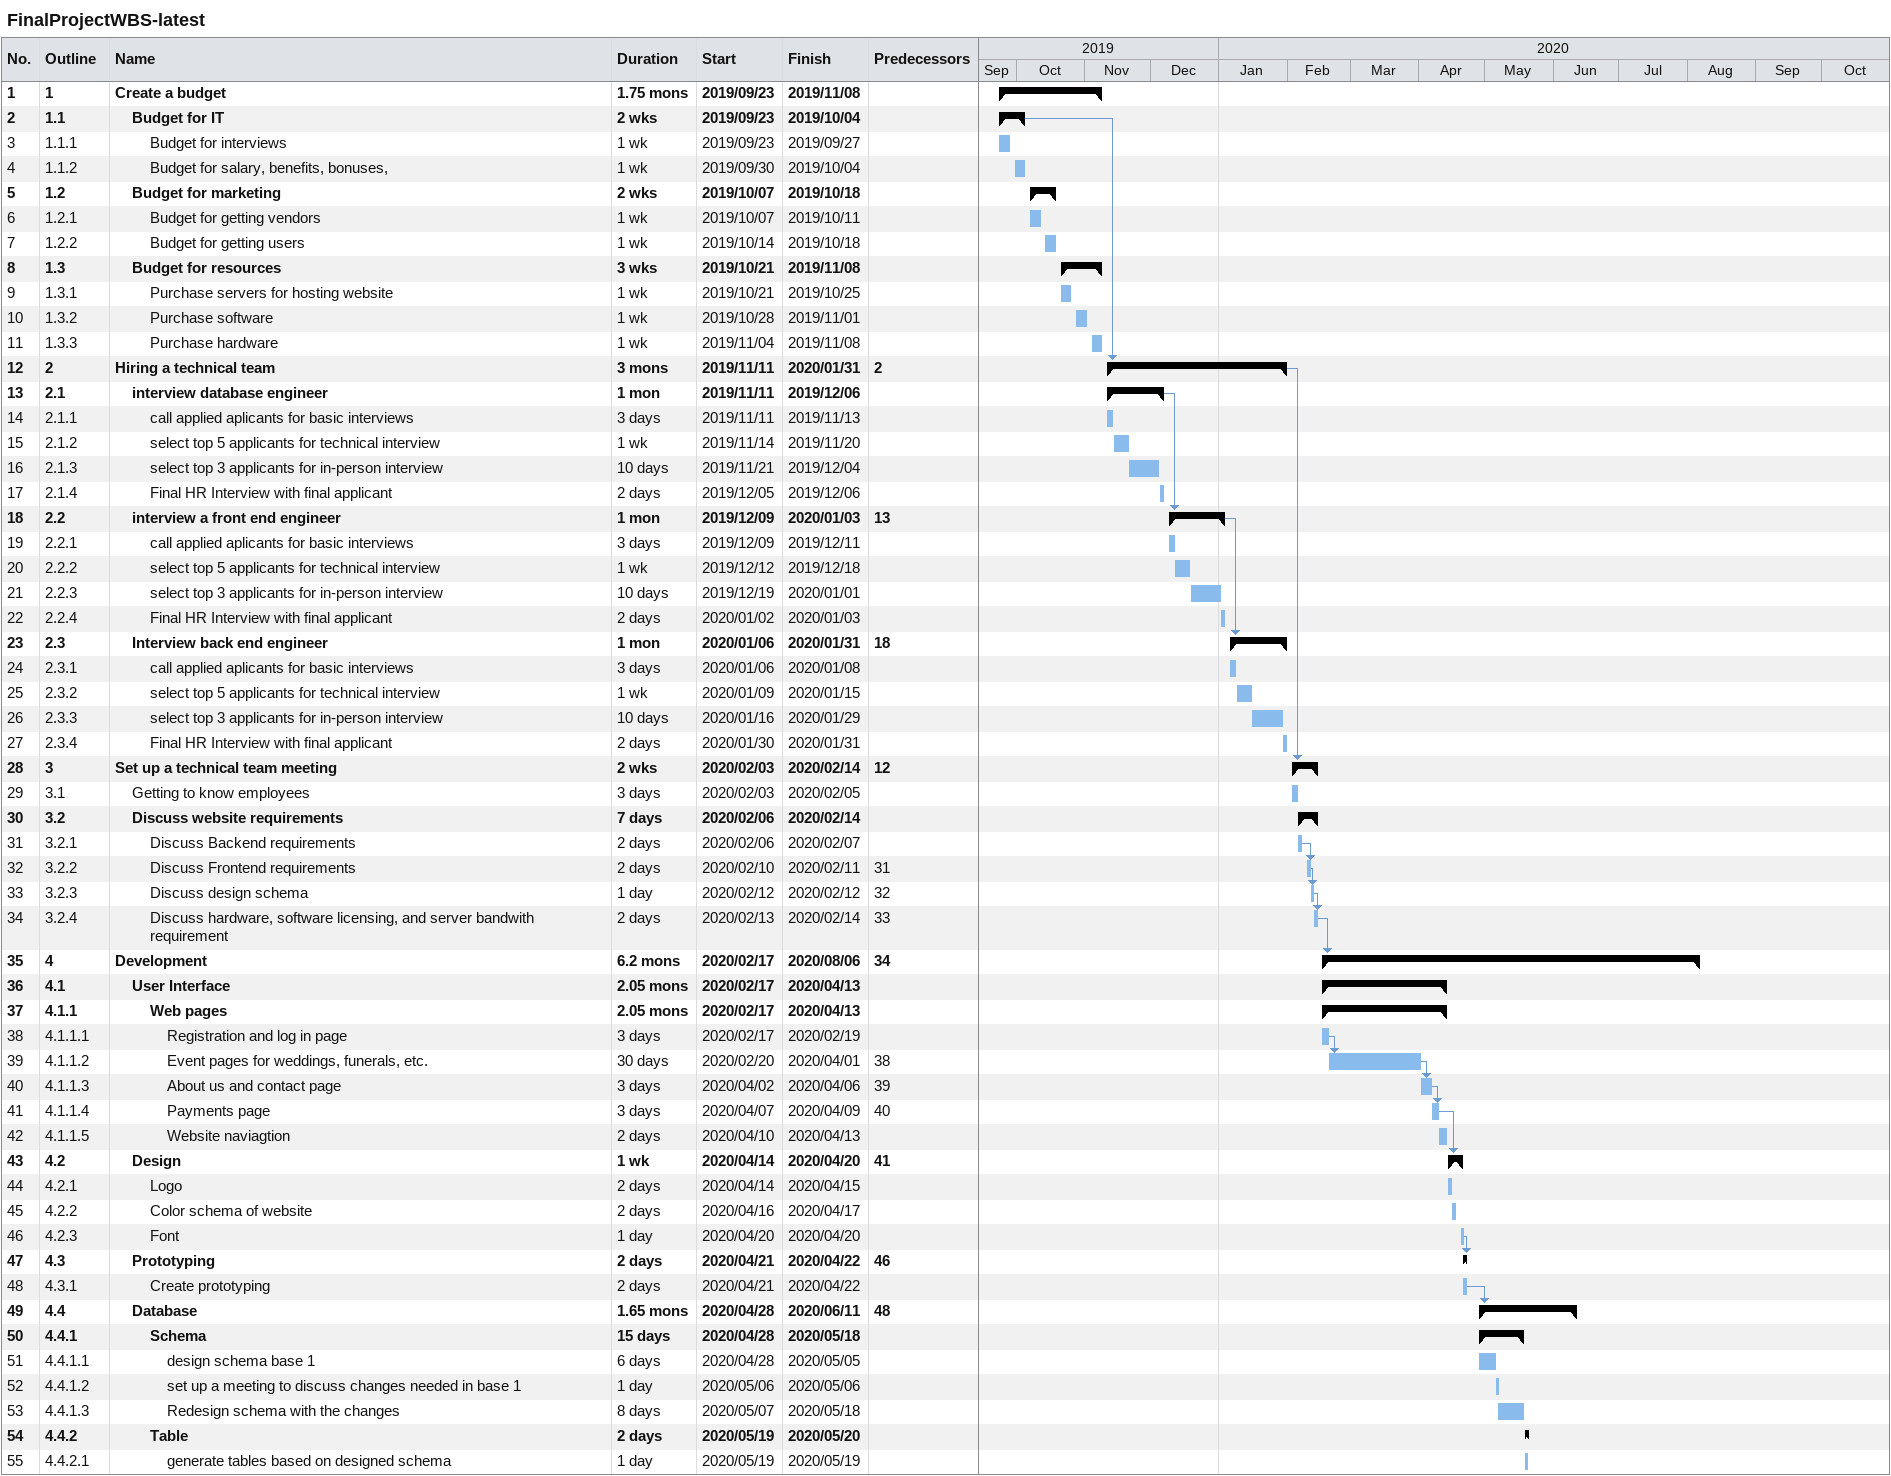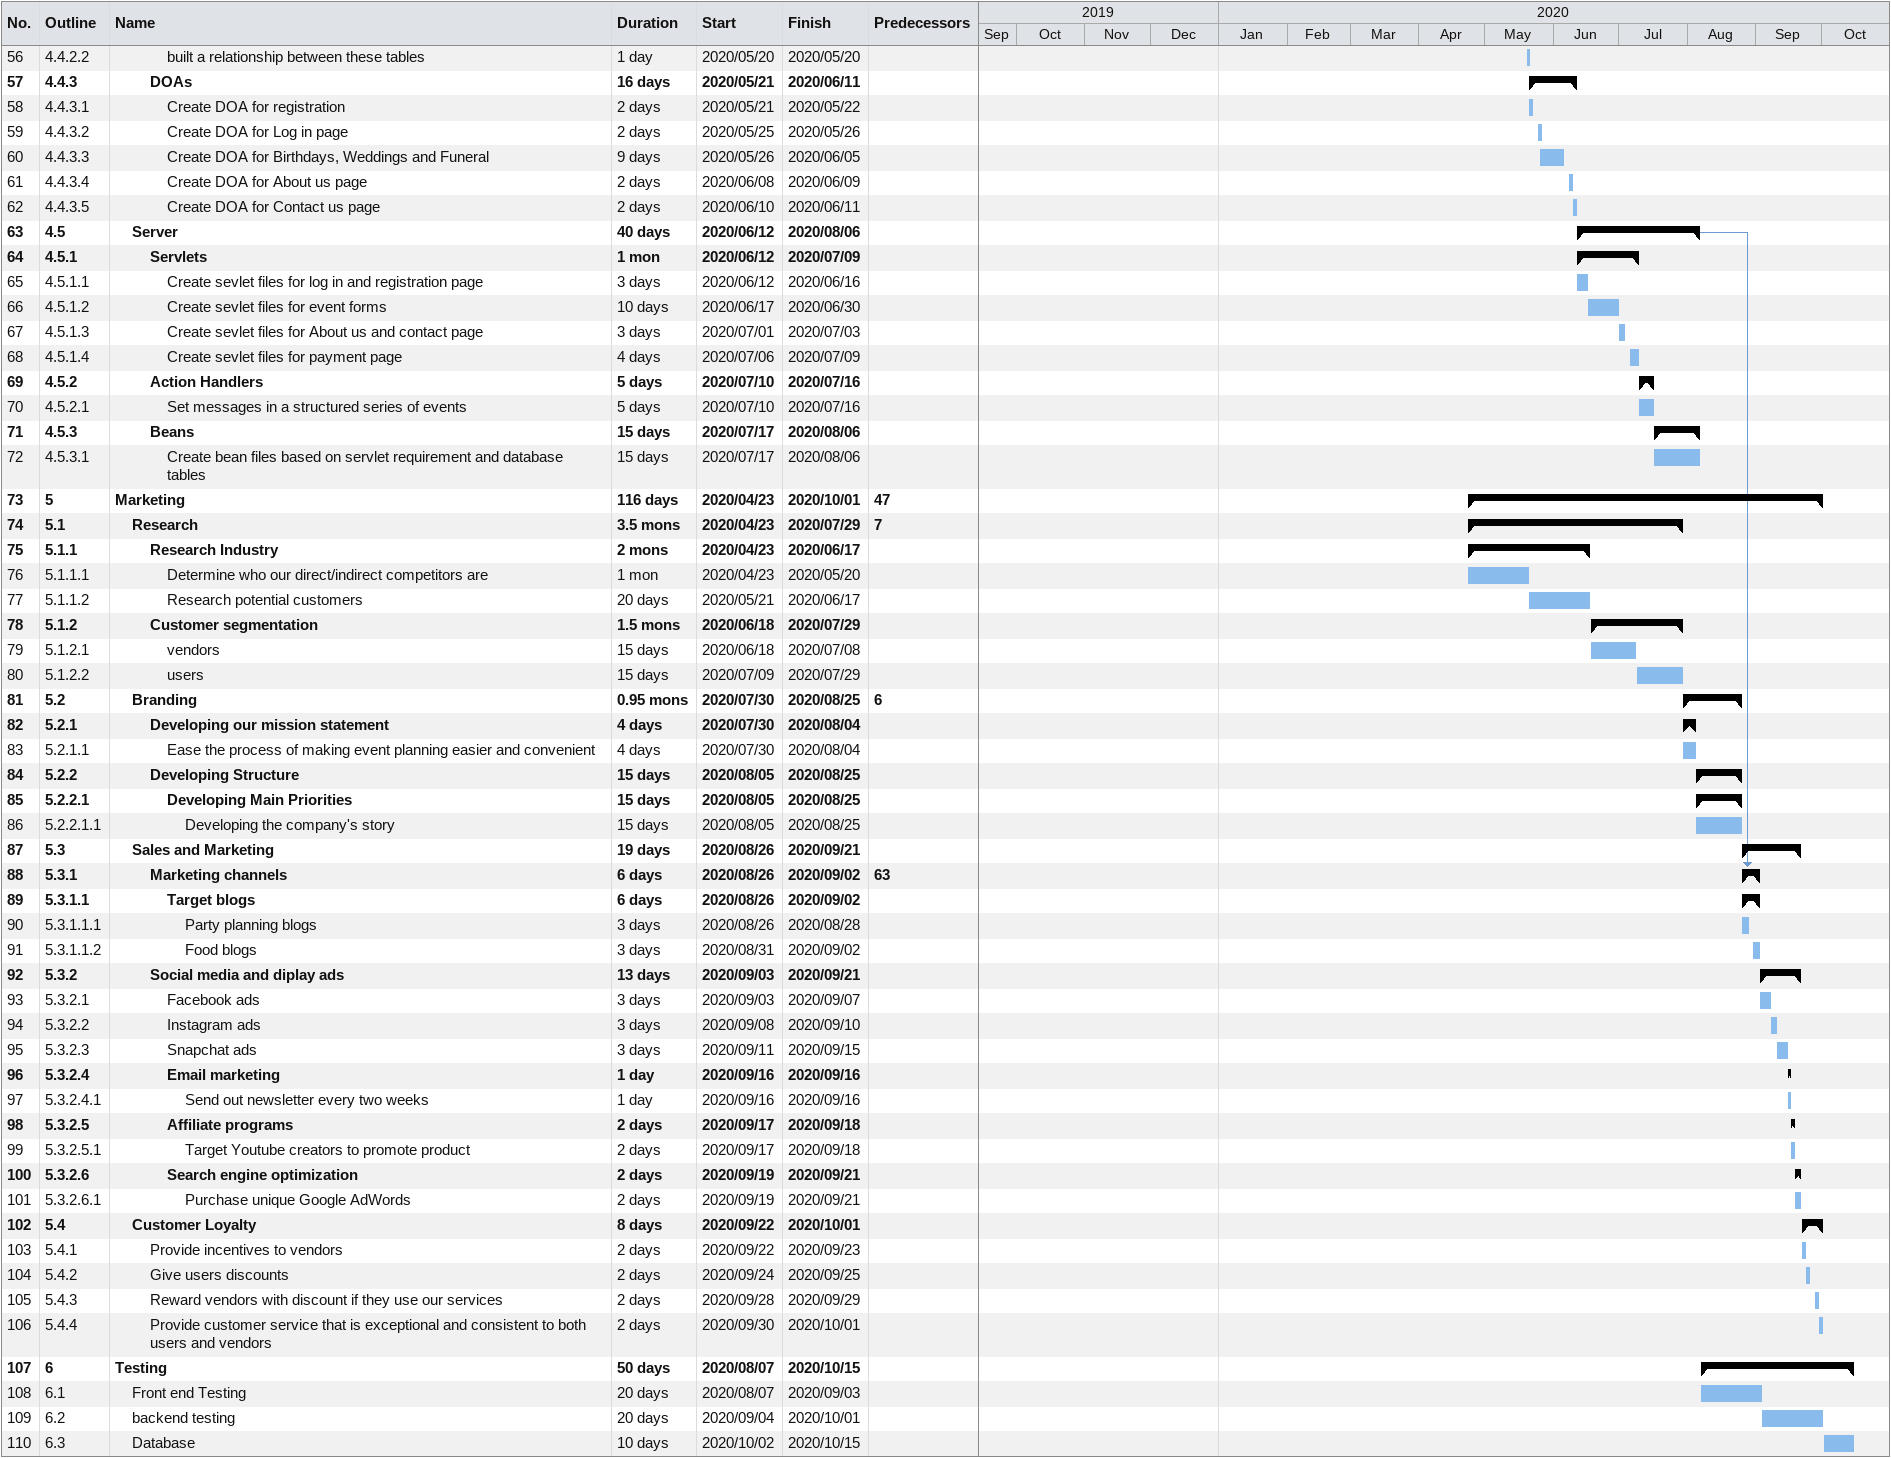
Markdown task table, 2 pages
FinalProjectWBS-latest

| ID | WBS | Task | Duration | Start | Finish | Predecessors |
|---|---|---|---|---|---|---|
| 1 | 1 | **Create a budget** | 1.75mo | 2019-09-23 | 2019-11-08 |  |
| 2 | 1.1 | **Budget for IT** | 2w | 2019-09-23 | 2019-10-04 |  |
| 3 | 1.1.1 | Budget for interviews | 1w | 2019-09-23 | 2019-09-27 |  |
| 4 | 1.1.2 | Budget for salary, benefits, bonuses, | 1w | 2019-09-30 | 2019-10-04 |  |
| 5 | 1.2 | **Budget for marketing** | 2w | 2019-10-07 | 2019-10-18 |  |
| 6 | 1.2.1 | Budget for getting vendors | 1w | 2019-10-07 | 2019-10-11 |  |
| 7 | 1.2.2 | Budget for getting users | 1w | 2019-10-14 | 2019-10-18 |  |
| 8 | 1.3 | **Budget for resources** | 3w | 2019-10-21 | 2019-11-08 |  |
| 9 | 1.3.1 | Purchase servers for hosting website | 1w | 2019-10-21 | 2019-10-25 |  |
| 10 | 1.3.2 | Purchase software | 1w | 2019-10-28 | 2019-11-01 |  |
| 11 | 1.3.3 | Purchase hardware | 1w | 2019-11-04 | 2019-11-08 |  |
| 12 | 2 | **Hiring a technical team** | 3mo | 2019-11-11 | 2020-01-31 | 2 |
| 13 | 2.1 | **interview database engineer** | 1mo | 2019-11-11 | 2019-12-06 |  |
| 14 | 2.1.1 | call applied aplicants for basic interviews | 3d | 2019-11-11 | 2019-11-13 |  |
| 15 | 2.1.2 | select top 5 applicants for technical interview | 1w | 2019-11-14 | 2019-11-20 |  |
| 16 | 2.1.3 | select top 3 applicants for in-person interview | 10d | 2019-11-21 | 2019-12-04 |  |
| 17 | 2.1.4 | Final HR Interview with final applicant | 2d | 2019-12-05 | 2019-12-06 |  |
| 18 | 2.2 | **interview a front end engineer** | 1mo | 2019-12-09 | 2020-01-03 | 13 |
| 19 | 2.2.1 | call applied aplicants for basic interviews | 3d | 2019-12-09 | 2019-12-11 |  |
| 20 | 2.2.2 | select top 5 applicants for technical interview | 1w | 2019-12-12 | 2019-12-18 |  |
| 21 | 2.2.3 | select top 3 applicants for in-person interview | 10d | 2019-12-19 | 2020-01-01 |  |
| 22 | 2.2.4 | Final HR Interview with final applicant | 2d | 2020-01-02 | 2020-01-03 |  |
| 23 | 2.3 | **Interview back end engineer** | 1mo | 2020-01-06 | 2020-01-31 | 18 |
| 24 | 2.3.1 | call applied aplicants for basic interviews | 3d | 2020-01-06 | 2020-01-08 |  |
| 25 | 2.3.2 | select top 5 applicants for technical interview | 1w | 2020-01-09 | 2020-01-15 |  |
| 26 | 2.3.3 | select top 3 applicants for in-person interview | 10d | 2020-01-16 | 2020-01-29 |  |
| 27 | 2.3.4 | Final HR Interview with final applicant | 2d | 2020-01-30 | 2020-01-31 |  |
| 28 | 3 | **Set up a technical team meeting** | 2w | 2020-02-03 | 2020-02-14 | 12 |
| 29 | 3.1 | Getting to know employees | 3d | 2020-02-03 | 2020-02-05 |  |
| 30 | 3.2 | **Discuss website requirements** | 7d | 2020-02-06 | 2020-02-14 |  |
| 31 | 3.2.1 | Discuss Backend requirements | 2d | 2020-02-06 | 2020-02-07 |  |
| 32 | 3.2.2 | Discuss Frontend requirements | 2d | 2020-02-10 | 2020-02-11 | 31 |
| 33 | 3.2.3 | Discuss design schema | 1d | 2020-02-12 | 2020-02-12 | 32 |
| 34 | 3.2.4 | Discuss hardware, software licensing, and server bandwith requirement | 2d | 2020-02-13 | 2020-02-14 | 33 |
| 35 | 4 | **Development** | 6.2mo | 2020-02-17 | 2020-08-06 | 34 |
| 36 | 4.1 | **User Interface** | 2.05mo | 2020-02-17 | 2020-04-13 |  |
| 37 | 4.1.1 | **Web pages** | 2.05mo | 2020-02-17 | 2020-04-13 |  |
| 38 | 4.1.1.1 | Registration and log in page | 3d | 2020-02-17 | 2020-02-19 |  |
| 39 | 4.1.1.2 | Event pages for weddings, funerals, etc. | 30d | 2020-02-20 | 2020-04-01 | 38 |
| 40 | 4.1.1.3 | About us and contact page | 3d | 2020-04-02 | 2020-04-06 | 39 |
| 41 | 4.1.1.4 | Payments page | 3d | 2020-04-07 | 2020-04-09 | 40 |
| 42 | 4.1.1.5 | Website naviagtion | 2d | 2020-04-10 | 2020-04-13 |  |
| 43 | 4.2 | **Design** | 1w | 2020-04-14 | 2020-04-20 | 41 |
| 44 | 4.2.1 | Logo | 2d | 2020-04-14 | 2020-04-15 |  |
| 45 | 4.2.2 | Color schema of website | 2d | 2020-04-16 | 2020-04-17 |  |
| 46 | 4.2.3 | Font | 1d | 2020-04-20 | 2020-04-20 |  |
| 47 | 4.3 | **Prototyping** | 2d | 2020-04-21 | 2020-04-22 | 46 |
| 48 | 4.3.1 | Create prototyping | 2d | 2020-04-21 | 2020-04-22 |  |
| 49 | 4.4 | **Database** | 1.65mo | 2020-04-28 | 2020-06-11 | 48 |
| 50 | 4.4.1 | **Schema** | 15d | 2020-04-28 | 2020-05-18 |  |
| 51 | 4.4.1.1 | design schema base 1 | 6d | 2020-04-28 | 2020-05-05 |  |
| 52 | 4.4.1.2 | set up a meeting to discuss changes needed in base 1 | 1d | 2020-05-06 | 2020-05-06 |  |
| 53 | 4.4.1.3 | Redesign schema with the changes | 8d | 2020-05-07 | 2020-05-18 |  |
| 54 | 4.4.2 | **Table** | 2d | 2020-05-19 | 2020-05-20 |  |
| 55 | 4.4.2.1 | generate tables based on designed schema | 1d | 2020-05-19 | 2020-05-19 |  |
| 56 | 4.4.2.2 | built a relationship between these tables | 1d | 2020-05-20 | 2020-05-20 |  |
| 57 | 4.4.3 | **DOAs** | 16d | 2020-05-21 | 2020-06-11 |  |
| 58 | 4.4.3.1 | Create DOA for registration | 2d | 2020-05-21 | 2020-05-22 |  |
| 59 | 4.4.3.2 | Create DOA for Log in page | 2d | 2020-05-25 | 2020-05-26 |  |
| 60 | 4.4.3.3 | Create DOA for Birthdays, Weddings and Funeral | 9d | 2020-05-26 | 2020-06-05 |  |
| 61 | 4.4.3.4 | Create DOA for About us page | 2d | 2020-06-08 | 2020-06-09 |  |
| 62 | 4.4.3.5 | Create DOA for Contact us page | 2d | 2020-06-10 | 2020-06-11 |  |
| 63 | 4.5 | **Server** | 40d | 2020-06-12 | 2020-08-06 |  |
| 64 | 4.5.1 | **Servlets** | 1mo | 2020-06-12 | 2020-07-09 |  |
| 65 | 4.5.1.1 | Create sevlet files for log in and registration page | 3d | 2020-06-12 | 2020-06-16 |  |
| 66 | 4.5.1.2 | Create sevlet files for event forms | 10d | 2020-06-17 | 2020-06-30 |  |
| 67 | 4.5.1.3 | Create sevlet files for About us and contact page | 3d | 2020-07-01 | 2020-07-03 |  |
| 68 | 4.5.1.4 | Create sevlet files for payment page | 4d | 2020-07-06 | 2020-07-09 |  |
| 69 | 4.5.2 | **Action Handlers** | 5d | 2020-07-10 | 2020-07-16 |  |
| 70 | 4.5.2.1 | Set messages in a structured series of events | 5d | 2020-07-10 | 2020-07-16 |  |
| 71 | 4.5.3 | **Beans** | 15d | 2020-07-17 | 2020-08-06 |  |
| 72 | 4.5.3.1 | Create bean files based on servlet requirement and database tables | 15d | 2020-07-17 | 2020-08-06 |  |
| 73 | 5 | **Marketing** | 116d | 2020-04-23 | 2020-10-01 | 47 |
| 74 | 5.1 | **Research** | 3.5mo | 2020-04-23 | 2020-07-29 | 7 |
| 75 | 5.1.1 | **Research Industry** | 2mo | 2020-04-23 | 2020-06-17 |  |
| 76 | 5.1.1.1 | Determine who our direct/indirect competitors are | 1mo | 2020-04-23 | 2020-05-20 |  |
| 77 | 5.1.1.2 | Research potential customers | 20d | 2020-05-21 | 2020-06-17 |  |
| 78 | 5.1.2 | **Customer segmentation** | 1.5mo | 2020-06-18 | 2020-07-29 |  |
| 79 | 5.1.2.1 | vendors | 15d | 2020-06-18 | 2020-07-08 |  |
| 80 | 5.1.2.2 | users | 15d | 2020-07-09 | 2020-07-29 |  |
| 81 | 5.2 | **Branding** | 0.95mo | 2020-07-30 | 2020-08-25 | 6 |
| 82 | 5.2.1 | **Developing our mission statement** | 4d | 2020-07-30 | 2020-08-04 |  |
| 83 | 5.2.1.1 | Ease the process of making event planning easier and convenient | 4d | 2020-07-30 | 2020-08-04 |  |
| 84 | 5.2.2 | **Developing Structure** | 15d | 2020-08-05 | 2020-08-25 |  |
| 85 | 5.2.2.1 | **Developing Main Priorities** | 15d | 2020-08-05 | 2020-08-25 |  |
| 86 | 5.2.2.1.1 | Developing the company's story | 15d | 2020-08-05 | 2020-08-25 |  |
| 87 | 5.3 | **Sales and Marketing** | 19d | 2020-08-26 | 2020-09-21 |  |
| 88 | 5.3.1 | **Marketing channels** | 6d | 2020-08-26 | 2020-09-02 | 63 |
| 89 | 5.3.1.1 | **Target blogs** | 6d | 2020-08-26 | 2020-09-02 |  |
| 90 | 5.3.1.1.1 | Party planning blogs | 3d | 2020-08-26 | 2020-08-28 |  |
| 91 | 5.3.1.1.2 | Food blogs | 3d | 2020-08-31 | 2020-09-02 |  |
| 92 | 5.3.2 | **Social media and diplay ads** | 13d | 2020-09-03 | 2020-09-21 |  |
| 93 | 5.3.2.1 | Facebook ads | 3d | 2020-09-03 | 2020-09-07 |  |
| 94 | 5.3.2.2 | Instagram ads | 3d | 2020-09-08 | 2020-09-10 |  |
| 95 | 5.3.2.3 | Snapchat ads | 3d | 2020-09-11 | 2020-09-15 |  |
| 96 | 5.3.2.4 | **Email marketing** | 1d | 2020-09-16 | 2020-09-16 |  |
| 97 | 5.3.2.4.1 | Send out newsletter every two weeks | 1d | 2020-09-16 | 2020-09-16 |  |
| 98 | 5.3.2.5 | **Affiliate programs** | 2d | 2020-09-17 | 2020-09-18 |  |
| 99 | 5.3.2.5.1 | Target Youtube creators to promote product | 2d | 2020-09-17 | 2020-09-18 |  |
| 100 | 5.3.2.6 | **Search engine optimization** | 2d | 2020-09-19 | 2020-09-21 |  |
| 101 | 5.3.2.6.1 | Purchase unique Google AdWords | 2d | 2020-09-19 | 2020-09-21 |  |
| 102 | 5.4 | **Customer Loyalty** | 8d | 2020-09-22 | 2020-10-01 |  |
| 103 | 5.4.1 | Provide incentives to vendors | 2d | 2020-09-22 | 2020-09-23 |  |
| 104 | 5.4.2 | Give users discounts | 2d | 2020-09-24 | 2020-09-25 |  |
| 105 | 5.4.3 | Reward vendors with discount if they use our services | 2d | 2020-09-28 | 2020-09-29 |  |
| 106 | 5.4.4 | Provide customer service that is exceptional and consistent to both users and vendors | 2d | 2020-09-30 | 2020-10-01 |  |
| 107 | 6 | **Testing** | 50d | 2020-08-07 | 2020-10-15 |  |
| 108 | 6.1 | Front end Testing | 20d | 2020-08-07 | 2020-09-03 |  |
| 109 | 6.2 | backend testing | 20d | 2020-09-04 | 2020-10-01 |  |
| 110 | 6.3 | Database | 10d | 2020-10-02 | 2020-10-15 |  |
